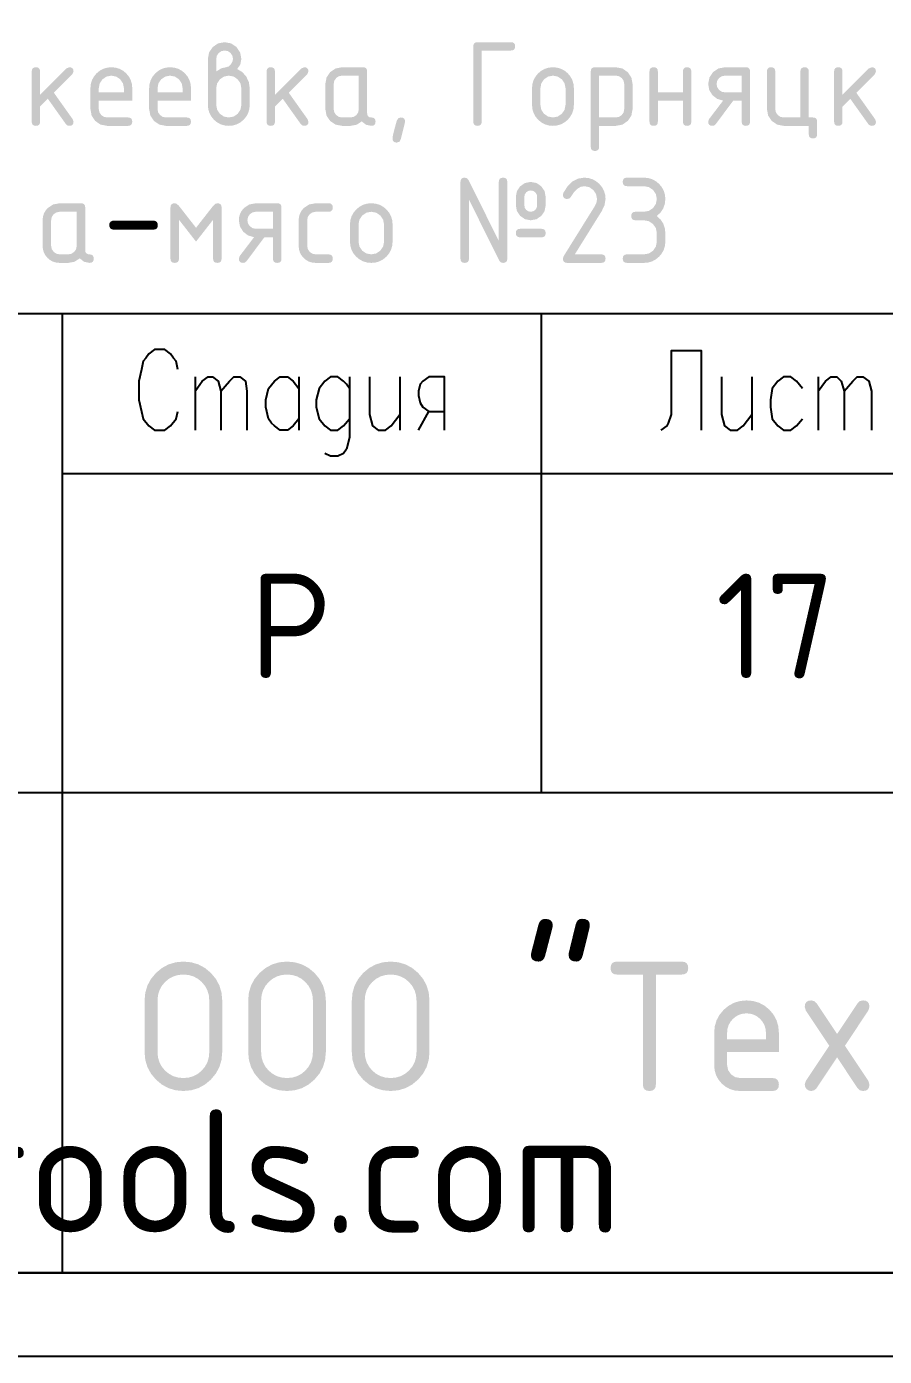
# Model space of a CAD drawing. Header units: millimetres. Extents: x 0 to 420, y 0 to 297.
# Drawn here: x 369.58 to 394.75, y 0 to 39.02 of the extents above; entities that cross this region are included whole.
import ezdxf

# ---------------------------------------------------------------- set-up
doc = ezdxf.new("R2010")
doc.units = ezdxf.units.MM
doc.layers.get('0').update_dxf_attribs({"linetype": 'CONTINUOUS'})
doc.styles.get("Standard").update_dxf_attribs({"font": 'STANDARD'})

# ---------------------------------------------------------------- blocks, each defined once
blk = doc.blocks.new('ABViewer')
at = {"color": 0, "true_color": 0x000001, "insert": (0, 0), "char_height": 0.05, "attachment_point": 1}
blk.add_mtext('ABViewer 16 trial version - www.cadsofttools.com', dxfattribs=at)

msp = doc.modelspace()

# ---------------------------------------------------------------- hatches: boundary and pattern name
at = {"true_color": 0x000007}
h = msp.add_hatch(color=0, dxfattribs=at)
h.paths.add_polyline_path([(375.145507, 37.707034), (375.295231, 37.799087), (375.432139, 37.829955), (375.505382, 37.851176), (375.57325, 37.915393), (375.620654, 37.995113), (375.63664, 38.075245), (375.618932, 38.170881), (375.566084, 38.249981), (375.486985, 38.303311), (375.391349, 38.321087), (375.296402, 38.303035), (375.217165, 38.249429), (375.163352, 38.169986), (375.145507, 38.075245)], flags=0)
h.paths.add_polyline_path([(375.759561, 37.779243), (375.911145, 37.687465), (376.028003, 37.554347), (376.102692, 37.392359), (376.127773, 37.215901), (376.127773, 36.724768), (376.116516, 36.601149), (376.08278, 36.487401), (376.026616, 36.383471), (375.948076, 36.289308), (375.85362, 36.211173), (375.749708, 36.155363), (375.63639, 36.121876), (375.513719, 36.110714), (375.390419, 36.121885), (375.276834, 36.155432), (375.172964, 36.211406), (375.07881, 36.289859), (375.000675, 36.384324), (374.944865, 36.488297), (374.911378, 36.601778), (374.900216, 36.724768), (374.900216, 38.075245), (374.935838, 38.265828), (375.042981, 38.424165), (375.201662, 38.530825), (375.391349, 38.566378), (375.581449, 38.53048), (375.739717, 38.423062), (375.846653, 38.264243), (375.882482, 38.075245), (375.851614, 37.908227)], flags=0)
h.paths.add_polyline_path([(375.882482, 36.724768), (375.882482, 37.215901), (375.85561, 37.35715), (375.774995, 37.476074), (375.655932, 37.556965), (375.513719, 37.584113), (375.371092, 37.556965), (375.252443, 37.476074), (375.172103, 37.35715), (375.145507, 37.215901), (375.145507, 36.724768), (375.172103, 36.582141), (375.252443, 36.463492), (375.371092, 36.383152), (375.513719, 36.356556), (375.655932, 36.383428), (375.774995, 36.464043), (375.85561, 36.583037)], flags=0)
for points in [[(382.934461, 38.321087), (382.934461, 36.233635), (382.926727, 36.17978), (382.903593, 36.141376), (382.865163, 36.118371), (382.81154, 36.110714), (382.758003, 36.118371), (382.719762, 36.141376), (382.696818, 36.17978), (382.68917, 36.233635), (382.68917, 38.443457), (382.696818, 38.49708), (382.719762, 38.53551), (382.758003, 38.558644), (382.81154, 38.566378), (383.793805, 38.566378), (383.847428, 38.558644), (383.885858, 38.53551), (383.908992, 38.49708), (383.916726, 38.443457), (383.908992, 38.38992), (383.885858, 38.35168), (383.847428, 38.328736), (383.793805, 38.321087)], [(369.975685, 37.022424), (370.747938, 37.794126), (370.83503, 37.829955), (370.888652, 37.82222), (370.927082, 37.799087), (370.950216, 37.760657), (370.957951, 37.707034), (370.921019, 37.621595), (370.381379, 37.081956), (370.933697, 36.304191), (370.957951, 36.23143), (370.950216, 36.178617), (370.927082, 36.140893), (370.888652, 36.118259), (370.83503, 36.110714), (370.776807, 36.123668), (370.733055, 36.16308), (370.204439, 36.905015), (369.975685, 36.676261), (369.975685, 36.233635), (369.967951, 36.17978), (369.944817, 36.141376), (369.906387, 36.118371), (369.852764, 36.110714), (369.799227, 36.118371), (369.760987, 36.141376), (369.738042, 36.17978), (369.730394, 36.233635), (369.730394, 37.707034), (369.738042, 37.760657), (369.760987, 37.799087), (369.799227, 37.82222), (369.852764, 37.829955), (369.906387, 37.82222), (369.944817, 37.799087), (369.967951, 37.760657), (369.975685, 37.707034)], [(376.868781, 37.022424), (377.641034, 37.794126), (377.728126, 37.829955), (377.781748, 37.82222), (377.820178, 37.799087), (377.843312, 37.760657), (377.851047, 37.707034), (377.814115, 37.621595), (377.274475, 37.081956), (377.826793, 36.304191), (377.851047, 36.23143), (377.843312, 36.178617), (377.820178, 36.140893), (377.781748, 36.118259), (377.728126, 36.110714), (377.669903, 36.123668), (377.626151, 36.16308), (377.097535, 36.905015), (376.868781, 36.676261), (376.868781, 36.233635), (376.861047, 36.17978), (376.837913, 36.141376), (376.799483, 36.118371), (376.74586, 36.110714), (376.692323, 36.118371), (376.654083, 36.141376), (376.631138, 36.17978), (376.62349, 36.233635), (376.62349, 37.707034), (376.631138, 37.760657), (376.654083, 37.799087), (376.692323, 37.82222), (376.74586, 37.829955), (376.799483, 37.82222), (376.837913, 37.799087), (376.861047, 37.760657), (376.868781, 37.707034)], [(388.104283, 36.847689), (388.104283, 36.233635), (388.096549, 36.17978), (388.073415, 36.141376), (388.034985, 36.118371), (387.981362, 36.110714), (387.927825, 36.118371), (387.889584, 36.141376), (387.86664, 36.17978), (387.858992, 36.233635), (387.858992, 37.707034), (387.86664, 37.760657), (387.889584, 37.799087), (387.927825, 37.82222), (387.981362, 37.829955), (388.034985, 37.82222), (388.073415, 37.799087), (388.096549, 37.760657), (388.104283, 37.707034), (388.104283, 37.09298), (388.841258, 37.09298), (388.841258, 37.707034), (388.848906, 37.760657), (388.87185, 37.799087), (388.910091, 37.82222), (388.963627, 37.829955), (389.01725, 37.82222), (389.05568, 37.799087), (389.078814, 37.760657), (389.086548, 37.707034), (389.086548, 36.233635), (389.078814, 36.17978), (389.05568, 36.141376), (389.01725, 36.118371), (388.963627, 36.110714), (388.910091, 36.118371), (388.87185, 36.141376), (388.848906, 36.17978), (388.841258, 36.233635), (388.841258, 36.847689)], [(392.656017, 36.356556), (392.70964, 36.348822), (392.74807, 36.325688), (392.771204, 36.287258), (392.778938, 36.233635), (392.778938, 35.864872), (392.771204, 35.811335), (392.74807, 35.773095), (392.70964, 35.75015), (392.656017, 35.742502), (392.602162, 35.75015), (392.563758, 35.773095), (392.540753, 35.811335), (392.533096, 35.864872), (392.533096, 36.110714), (391.796673, 36.110714), (391.60609, 36.146405), (391.447754, 36.25403), (391.341093, 36.412436), (391.30554, 36.601847), (391.30554, 37.707034), (391.313188, 37.760657), (391.336132, 37.799087), (391.374373, 37.82222), (391.42791, 37.829955), (391.481533, 37.82222), (391.519963, 37.799087), (391.543097, 37.760657), (391.550831, 37.707034), (391.550831, 36.601847), (391.568745, 36.508278), (391.62304, 36.428765), (391.702828, 36.374471), (391.796673, 36.356556), (392.287806, 36.356556), (392.287806, 37.707034), (392.295454, 37.760657), (392.318398, 37.799087), (392.356639, 37.82222), (392.410175, 37.829955), (392.463798, 37.82222), (392.502228, 37.799087), (392.525362, 37.760657), (392.533096, 37.707034), (392.533096, 36.356556)], [(393.52247, 37.022424), (394.294723, 37.794126), (394.381815, 37.829955), (394.435438, 37.82222), (394.473868, 37.799087), (394.497002, 37.760657), (394.504736, 37.707034), (394.467804, 37.621595), (393.928165, 37.081956), (394.480482, 36.304191), (394.504736, 36.23143), (394.497002, 36.178617), (394.473868, 36.140893), (394.435438, 36.118259), (394.381815, 36.110714), (394.323593, 36.123668), (394.27984, 36.16308), (393.751225, 36.905015), (393.52247, 36.676261), (393.52247, 36.233635), (393.514736, 36.17978), (393.491602, 36.141376), (393.453172, 36.118371), (393.399549, 36.110714), (393.346012, 36.118371), (393.307772, 36.141376), (393.284828, 36.17978), (393.277179, 36.233635), (393.277179, 37.707034), (393.284828, 37.760657), (393.307772, 37.799087), (393.346012, 37.82222), (393.399549, 37.829955), (393.453172, 37.82222), (393.491602, 37.799087), (393.514736, 37.760657), (393.52247, 37.707034)], [(380.563694, 36.356556), (380.617317, 36.348925), (380.655747, 36.326102), (380.678881, 36.288188), (380.686615, 36.235289), (380.678666, 36.196428), (380.654852, 36.096383), (380.615224, 35.935152), (380.559836, 35.712737), (380.518908, 35.643008), (380.440773, 35.619581), (380.387237, 35.627316), (380.348996, 35.650449), (380.326052, 35.688879), (380.318404, 35.742502), (380.326267, 35.806685), (380.349892, 35.914895), (380.389329, 36.067134), (380.444632, 36.263401), (380.487213, 36.33313)], [(385.944073, 34.590335), (386.069044, 34.578872), (386.184403, 34.544516), (386.290253, 34.487319), (386.386699, 34.407332), (386.466685, 34.310887), (386.523882, 34.205036), (386.558239, 34.089677), (386.569702, 33.964706), (386.541177, 33.785561), (386.455601, 33.604763), (385.667363, 32.339172), (386.444576, 32.339172), (386.499241, 32.331326), (386.538352, 32.307822), (386.561856, 32.268711), (386.569702, 32.214046), (386.561856, 32.159149), (386.538352, 32.120064), (386.499241, 32.096689), (386.444576, 32.088921), (385.44412, 32.088921), (385.389223, 32.096689), (385.350138, 32.120064), (385.326763, 32.159149), (385.318995, 32.214046), (385.339941, 32.286256), (386.256612, 33.758), (386.303741, 33.860113), (386.31945, 33.964706), (386.291821, 34.108642), (386.209207, 34.229841), (386.088009, 34.312454), (385.944073, 34.340084), (385.839893, 34.320361), (385.739847, 34.26126), (385.643936, 34.162885), (385.552159, 34.02534), (385.507855, 33.979727), (385.44412, 33.964706), (385.389223, 33.972475), (385.350138, 33.99585), (385.326763, 34.034934), (385.318995, 34.089832), (385.330019, 34.141095), (385.455808, 34.33756), (385.600046, 34.477956), (385.762783, 34.562232)], [(387.698677, 33.339628), (387.448426, 33.339628), (387.393847, 33.347397), (387.354926, 33.370772), (387.331611, 33.409856), (387.323851, 33.464754), (387.331611, 33.519419), (387.354926, 33.558529), (387.393847, 33.582034), (387.448426, 33.58988), (387.698677, 33.58988), (387.843785, 33.616889), (387.964914, 33.698469), (388.04677, 33.819599), (388.074055, 33.964706), (388.046425, 34.108642), (387.963812, 34.229841), (387.842613, 34.312454), (387.698677, 34.340084), (387.198725, 34.340084), (387.143827, 34.347852), (387.104743, 34.371227), (387.081368, 34.410312), (387.073599, 34.46521), (387.081368, 34.519875), (387.104743, 34.558985), (387.143827, 34.582489), (387.198725, 34.590335), (387.698677, 34.590335), (387.823648, 34.578777), (387.939007, 34.544171), (388.044858, 34.486621), (388.141303, 34.40623), (388.22129, 34.309801), (388.278487, 34.204071), (388.312843, 34.08904), (388.324307, 33.964706), (388.308614, 33.816825), (388.261606, 33.684138), (388.183385, 33.566746), (388.074055, 33.464754), (388.183385, 33.362211), (388.261606, 33.244681), (388.308614, 33.112062), (388.324307, 32.96425), (388.324307, 32.713999), (388.312748, 32.58895), (388.278142, 32.473462), (388.220592, 32.367586), (388.140201, 32.271373), (388.043772, 32.191472), (387.938042, 32.134465), (387.823011, 32.100298), (387.698677, 32.088921), (387.198725, 32.088921), (387.143827, 32.096689), (387.104743, 32.120064), (387.081368, 32.159149), (387.073599, 32.214046), (387.081368, 32.268711), (387.104743, 32.307822), (387.143827, 32.331326), (387.198725, 32.339172), (387.698677, 32.339172), (387.843785, 32.366182), (387.964914, 32.447762), (388.04677, 32.568891), (388.074055, 32.713999), (388.074055, 32.96425), (388.046425, 33.108186), (387.963812, 33.229385), (387.842613, 33.311998)], [(374.552519, 32.713999), (374.052567, 33.354511), (374.052567, 32.214046), (374.044721, 32.159149), (374.021217, 32.120064), (373.982106, 32.096689), (373.927441, 32.088921), (373.872543, 32.096689), (373.833459, 32.120064), (373.810084, 32.159149), (373.802315, 32.214046), (373.802315, 33.714454), (373.810084, 33.769119), (373.833459, 33.80823), (373.872543, 33.831734), (373.927441, 33.83958), (373.989797, 33.819737), (374.052567, 33.760205), (374.552519, 33.119693), (375.053023, 33.760205), (375.115103, 33.819737), (375.177597, 33.83958), (375.232262, 33.831734), (375.271373, 33.80823), (375.294877, 33.769119), (375.302723, 33.714454), (375.302723, 32.214046), (375.294877, 32.159149), (375.271373, 32.120064), (375.232262, 32.096689), (375.177597, 32.088921), (375.123018, 32.096689), (375.084097, 32.120064), (375.060783, 32.159149), (375.053023, 32.214046), (375.053023, 33.354511)], [(377.814657, 33.339628), (377.814657, 32.589424), (377.832985, 32.493995), (377.88852, 32.413035), (377.969204, 32.3575), (378.064357, 32.339172), (378.439735, 32.339172), (378.4944, 32.331326), (378.533511, 32.307822), (378.557015, 32.268711), (378.564861, 32.214046), (378.557015, 32.159149), (378.533511, 32.120064), (378.4944, 32.096689), (378.439735, 32.088921), (378.064357, 32.088921), (377.96339, 32.097929), (377.870536, 32.125025), (377.785847, 32.170311), (377.709375, 32.23389), (377.645796, 32.310371), (377.60051, 32.395121), (377.573414, 32.488138), (377.564405, 32.589424), (377.564405, 33.339628), (377.573414, 33.440518), (377.60051, 33.533242), (377.645796, 33.617906), (377.709375, 33.694611), (377.870536, 33.803269), (378.064357, 33.83958), (378.439735, 33.83958), (378.4944, 33.831734), (378.533511, 33.80823), (378.557015, 33.769119), (378.564861, 33.714454), (378.557015, 33.659875), (378.533511, 33.620955), (378.4944, 33.59764), (378.439735, 33.58988), (378.064357, 33.58988), (377.968033, 33.571414), (377.887417, 33.516568), (377.832847, 33.435953)], [(386.717051, 11.395724), (386.72885, 11.478923), (386.764318, 11.538351), (386.823556, 11.574008), (386.906669, 11.585893), (388.805606, 11.585893), (388.888486, 11.574008), (388.94775, 11.538351), (388.983347, 11.478923), (388.995224, 11.395724), (388.983347, 11.312611), (388.94775, 11.253373), (388.888486, 11.217905), (388.805606, 11.206106), (388.046031, 11.206106), (388.046031, 7.978189), (388.034154, 7.895076), (387.998558, 7.835838), (387.939293, 7.800371), (387.856413, 7.788571), (387.773214, 7.800371), (387.713786, 7.835838), (387.678129, 7.895076), (387.666244, 7.978189), (387.666244, 11.206106), (386.906669, 11.206106), (386.823556, 11.217905), (386.764318, 11.253373), (386.72885, 11.312611)], [(393.594662, 9.117551), (394.282027, 8.085125), (394.313446, 7.978189), (394.30157, 7.895076), (394.265973, 7.835838), (394.206709, 7.800371), (394.123828, 7.788571), (394.032327, 7.809311), (393.96563, 7.871805), (393.364254, 8.775247), (392.762878, 7.871805), (392.695974, 7.809311), (392.604679, 7.788571), (392.532332, 7.802627), (392.470734, 7.844795), (392.428841, 7.906118), (392.415061, 7.978189), (392.44648, 8.085125), (393.134397, 9.117551), (392.44648, 10.150529), (392.415061, 10.256913), (392.426861, 10.339794), (392.462328, 10.399058), (392.521566, 10.434654), (392.604679, 10.446531), (392.695974, 10.425585), (392.762878, 10.363298), (393.364254, 9.462612), (393.96563, 10.363298), (394.032327, 10.425585), (394.123828, 10.446531), (394.206709, 10.434852), (394.265973, 10.399816), (394.30157, 10.341422), (394.313446, 10.259669), (394.282027, 10.150529)]]:
    msp.add_hatch(color=0, dxfattribs=at).paths.add_polyline_path(points, flags=0)
h = msp.add_hatch(color=0, dxfattribs=at)
h.paths.add_polyline_path([(372.067171, 37.584113), (371.925922, 37.556965), (371.806997, 37.476074), (371.7259, 37.35715), (371.698959, 37.215901), (371.698959, 37.09298), (372.435934, 37.09298), (372.435934, 37.215901), (372.408786, 37.35715), (372.327896, 37.476074), (372.208489, 37.556965)], flags=0)
h.paths.add_polyline_path([(371.698959, 36.847689), (371.698959, 36.601847), (371.716873, 36.508278), (371.771168, 36.428765), (371.850957, 36.374471), (371.944801, 36.356556), (372.558304, 36.356556), (372.611926, 36.348822), (372.650356, 36.325688), (372.67349, 36.287258), (372.681225, 36.233635), (372.67349, 36.17978), (372.650356, 36.141376), (372.611926, 36.118371), (372.558304, 36.110714), (371.944801, 36.110714), (371.754218, 36.146268), (371.595882, 36.252928), (371.489221, 36.411264), (371.453668, 36.601847), (371.453668, 37.215901), (371.464839, 37.338495), (371.498385, 37.451683), (371.55436, 37.55557), (371.632813, 37.650258), (371.727269, 37.728798), (371.831182, 37.784962), (371.944499, 37.818698), (372.067171, 37.829955), (372.191186, 37.818801), (372.305227, 37.785375), (372.409243, 37.729728), (372.503182, 37.651912), (372.580998, 37.557973), (372.636645, 37.453957), (372.670071, 37.339916), (372.681225, 37.215901), (372.681225, 36.847689)], flags=0)
h = msp.add_hatch(color=0, dxfattribs=at)
h.paths.add_polyline_path([(373.790445, 37.584113), (373.649196, 37.556965), (373.530271, 37.476074), (373.449174, 37.35715), (373.422233, 37.215901), (373.422233, 37.09298), (374.159208, 37.09298), (374.159208, 37.215901), (374.13206, 37.35715), (374.05117, 37.476074), (373.931763, 37.556965)], flags=0)
h.paths.add_polyline_path([(373.422233, 36.847689), (373.422233, 36.601847), (373.440147, 36.508278), (373.494442, 36.428765), (373.574231, 36.374471), (373.668075, 36.356556), (374.281578, 36.356556), (374.3352, 36.348822), (374.37363, 36.325688), (374.396764, 36.287258), (374.404499, 36.233635), (374.396764, 36.17978), (374.37363, 36.141376), (374.3352, 36.118371), (374.281578, 36.110714), (373.668075, 36.110714), (373.477492, 36.146268), (373.319156, 36.252928), (373.212495, 36.411264), (373.176942, 36.601847), (373.176942, 37.215901), (373.188113, 37.338495), (373.221659, 37.451683), (373.277634, 37.55557), (373.356087, 37.650258), (373.450543, 37.728798), (373.554456, 37.784962), (373.667773, 37.818698), (373.790445, 37.829955), (373.91446, 37.818801), (374.028501, 37.785375), (374.132517, 37.729728), (374.226456, 37.651912), (374.304272, 37.557973), (374.359919, 37.453957), (374.393345, 37.339916), (374.404499, 37.215901), (374.404499, 36.847689)], flags=0)
h = msp.add_hatch(color=0, dxfattribs=at)
h.paths.add_polyline_path([(379.32903, 37.584113), (378.837897, 37.584113), (378.74295, 37.56606), (378.663713, 37.512455), (378.6099, 37.43308), (378.592055, 37.338822), (378.592055, 36.601847), (378.609969, 36.508278), (378.664264, 36.428765), (378.744053, 36.374471), (378.837897, 36.356556), (379.083188, 36.356556), (379.177928, 36.374333), (379.257372, 36.427663), (379.310977, 36.5069), (379.32903, 36.601847)], flags=0)
h.paths.add_polyline_path([(379.820163, 36.233635), (379.812428, 36.17978), (379.789294, 36.141376), (379.750864, 36.118371), (379.697242, 36.110714), (379.540972, 36.143098), (379.416122, 36.240801), (379.264951, 36.143098), (379.083188, 36.110714), (378.837897, 36.110714), (378.647314, 36.146268), (378.488978, 36.252928), (378.382317, 36.411264), (378.346764, 36.601847), (378.346764, 37.338822), (378.382317, 37.528922), (378.488978, 37.68719), (378.647314, 37.794126), (378.837897, 37.829955), (379.4514, 37.829955), (379.505022, 37.82222), (379.543452, 37.799087), (379.566586, 37.760657), (379.574321, 37.707034), (379.574321, 36.478926), (379.581977, 36.425389), (379.604982, 36.387149), (379.643386, 36.364204), (379.697242, 36.356556), (379.750864, 36.348822), (379.789294, 36.325688), (379.812428, 36.287258)], flags=0)
h = msp.add_hatch(color=0, dxfattribs=at)
h.paths.add_polyline_path([(384.412444, 36.724768), (384.412444, 37.215901), (384.423615, 37.338495), (384.457161, 37.451683), (384.513136, 37.55557), (384.591589, 37.650258), (384.686045, 37.728798), (384.789958, 37.784962), (384.903275, 37.818698), (385.025947, 37.829955), (385.149961, 37.818801), (385.264003, 37.785375), (385.368019, 37.729728), (385.461958, 37.651912), (385.539774, 37.557973), (385.595421, 37.453957), (385.628847, 37.339916), (385.64, 37.215901), (385.64, 36.724768), (385.628744, 36.601778), (385.595008, 36.488297), (385.538844, 36.384324), (385.460304, 36.289859), (385.365848, 36.211406), (385.261936, 36.155432), (385.148618, 36.121885), (385.025947, 36.110714), (384.903275, 36.121885), (384.789958, 36.155432), (384.686045, 36.211406), (384.591589, 36.289859), (384.513136, 36.384324), (384.457161, 36.488297), (384.423615, 36.601778)], flags=0)
h.paths.add_polyline_path([(385.39471, 36.724768), (385.39471, 37.215901), (385.367562, 37.35715), (385.286671, 37.476074), (385.167264, 37.556965), (385.025947, 37.584113), (384.884698, 37.556965), (384.765773, 37.476074), (384.684675, 37.35715), (384.657735, 37.215901), (384.657735, 36.724768), (384.684331, 36.582141), (384.764671, 36.463492), (384.88332, 36.383152), (385.025947, 36.356556), (385.167264, 36.383428), (385.286671, 36.464043), (385.367562, 36.583037)], flags=0)
h = msp.add_hatch(color=0, dxfattribs=at)
h.paths.add_polyline_path([(386.135718, 37.707034), (386.143366, 37.760657), (386.16631, 37.799087), (386.204551, 37.82222), (386.258088, 37.829955), (386.872142, 37.829955), (387.062724, 37.794126), (387.221061, 37.68719), (387.327721, 37.528922), (387.363274, 37.338822), (387.363274, 36.601847), (387.327721, 36.412436), (387.221061, 36.25403), (387.062724, 36.146405), (386.872142, 36.110714), (386.381009, 36.110714), (386.381009, 35.49666), (386.373275, 35.443037), (386.350141, 35.404607), (386.311711, 35.381474), (386.258088, 35.373739), (386.204551, 35.381474), (386.16631, 35.404607), (386.143366, 35.443037), (386.135718, 35.49666)], flags=0)
h.paths.add_polyline_path([(386.381009, 37.584113), (386.381009, 36.356556), (386.872142, 36.356556), (386.966882, 36.374333), (387.046326, 36.427663), (387.099931, 36.5069), (387.117984, 36.601847), (387.117984, 37.338822), (387.100207, 37.434458), (387.046877, 37.513557), (386.967777, 37.566405), (386.872142, 37.584113)], flags=0)
h = msp.add_hatch(color=0, dxfattribs=at)
h.paths.add_polyline_path([(390.01938, 36.850996), (389.845816, 36.90219), (389.705738, 37.010849), (389.612996, 37.161606), (389.582266, 37.338822), (389.617819, 37.528922), (389.72448, 37.68719), (389.882816, 37.794126), (390.073399, 37.829955), (390.686901, 37.829955), (390.740524, 37.82222), (390.778954, 37.799087), (390.802088, 37.760657), (390.809822, 37.707034), (390.809822, 36.233635), (390.802088, 36.17978), (390.778954, 36.141376), (390.740524, 36.118371), (390.686901, 36.110714), (390.633365, 36.118371), (390.595124, 36.141376), (390.57218, 36.17978), (390.564532, 36.233635), (390.564532, 36.847689), (390.314831, 36.847689), (389.803303, 36.160875), (389.759964, 36.123185), (389.704636, 36.110714), (389.651099, 36.118371), (389.612858, 36.141376), (389.589914, 36.17978), (389.582266, 36.233635), (389.605968, 36.308049)], flags=0)
h.paths.add_polyline_path([(389.827557, 37.338822), (389.845471, 37.244977), (389.899766, 37.165189), (389.979554, 37.110894), (390.073399, 37.09298), (390.564532, 37.09298), (390.564532, 37.584113), (390.073399, 37.584113), (389.978452, 37.56606), (389.899215, 37.512455), (389.845402, 37.43308)], flags=0)
h = msp.add_hatch(color=0, dxfattribs=at)
h.paths.add_polyline_path([(382.551987, 34.515921), (383.437239, 32.733291), (383.437239, 34.46521), (383.445007, 34.519875), (383.468382, 34.558985), (383.507467, 34.582489), (383.562364, 34.590335), (383.616711, 34.582489), (383.655658, 34.558985), (383.679101, 34.519875), (383.686939, 34.46521), (383.686939, 32.214046), (383.679101, 32.159149), (383.655658, 32.120064), (383.616711, 32.096689), (383.562364, 32.088921), (383.494634, 32.104355), (383.452121, 32.151208), (382.561909, 33.945965), (382.561909, 32.214046), (382.554062, 32.159149), (382.530558, 32.120064), (382.491448, 32.096689), (382.436783, 32.088921), (382.381885, 32.096689), (382.342801, 32.120064), (382.319426, 32.159149), (382.311657, 32.214046), (382.311657, 34.46521), (382.319426, 34.519875), (382.342801, 34.558985), (382.381885, 34.582489), (382.436783, 34.590335), (382.505133, 34.571732)], flags=0)
h.paths.add_polyline_path([(384.687395, 32.839125), (384.062317, 32.839125), (384.007419, 32.846893), (383.968334, 32.870268), (383.944959, 32.909353), (383.937191, 32.96425), (383.944959, 33.018915), (383.968334, 33.058026), (384.007419, 33.08153), (384.062317, 33.089376), (384.687395, 33.089376), (384.74206, 33.08153), (384.78117, 33.058026), (384.804674, 33.018915), (384.812521, 32.96425), (384.804674, 32.909353), (384.78117, 32.870268), (384.74206, 32.846893)], flags=0)
h.paths.add_polyline_path([(384.56282, 33.777293), (384.56282, 34.027545), (384.548902, 34.099478), (384.507699, 34.159836), (384.446858, 34.20104), (384.374856, 34.214958), (384.302647, 34.20104), (384.242013, 34.159836), (384.201085, 34.099478), (384.187443, 34.027545), (384.187443, 33.777293), (384.201085, 33.703706), (384.242013, 33.643348), (384.302647, 33.603178), (384.374856, 33.58988), (384.446858, 33.603522), (384.507699, 33.64445), (384.548902, 33.705084)], flags=0)
h.paths.add_polyline_path([(384.812521, 33.777293), (384.780412, 33.608759), (384.684639, 33.46751), (384.543183, 33.37153), (384.374856, 33.339628), (384.206322, 33.37153), (384.065073, 33.46751), (383.969092, 33.608759), (383.937191, 33.777293), (383.937191, 34.027545), (383.969092, 34.195872), (384.065073, 34.337328), (384.206322, 34.433101), (384.374856, 34.46521), (384.543183, 34.433101), (384.684639, 34.337328), (384.780412, 34.195872), (384.812521, 34.027545)], flags=0)
h = msp.add_hatch(color=0, dxfattribs=at)
h.paths.add_polyline_path([(371.051314, 33.58988), (370.55081, 33.58988), (370.454485, 33.571414), (370.37387, 33.516568), (370.3193, 33.435953), (370.30111, 33.339628), (370.30111, 32.589424), (370.319438, 32.493995), (370.374973, 32.413035), (370.455657, 32.3575), (370.55081, 32.339172), (370.801062, 32.339172), (370.897387, 32.357362), (370.978002, 32.411933), (371.032848, 32.492617), (371.051314, 32.589424)], flags=0)
h.paths.add_polyline_path([(371.551266, 32.214046), (371.54342, 32.159149), (371.519916, 32.120064), (371.480805, 32.096689), (371.42614, 32.088921), (371.26739, 32.122062), (371.140059, 32.221763), (370.985857, 32.122062), (370.801062, 32.088921), (370.55081, 32.088921), (370.449843, 32.097929), (370.356989, 32.125025), (370.2723, 32.170311), (370.195828, 32.23389), (370.132248, 32.310371), (370.086963, 32.395121), (370.059867, 32.488138), (370.050858, 32.589424), (370.050858, 33.339628), (370.059867, 33.440518), (370.086963, 33.533242), (370.132248, 33.617906), (370.195828, 33.694611), (370.356989, 33.803269), (370.55081, 33.83958), (371.17644, 33.83958), (371.231105, 33.831734), (371.270215, 33.80823), (371.293719, 33.769119), (371.301565, 33.714454), (371.301565, 32.464298), (371.309325, 32.409401), (371.33264, 32.370316), (371.371561, 32.346941), (371.42614, 32.339172), (371.480805, 32.331326), (371.519916, 32.307822), (371.54342, 32.268711)], flags=0)
h = msp.add_hatch(color=0, dxfattribs=at)
h.paths.add_polyline_path([(376.255183, 32.842983), (376.07838, 32.894728), (375.935478, 33.005592), (375.84122, 33.159381), (375.809801, 33.339628), (375.81881, 33.440518), (375.845905, 33.533242), (375.891191, 33.617906), (375.95477, 33.694611), (376.115932, 33.803269), (376.309753, 33.83958), (376.935382, 33.83958), (376.990047, 33.831734), (377.029158, 33.80823), (377.052662, 33.769119), (377.060508, 33.714454), (377.060508, 32.214046), (377.052662, 32.159149), (377.029158, 32.120064), (376.990047, 32.096689), (376.935382, 32.088921), (376.880485, 32.096689), (376.8414, 32.120064), (376.818025, 32.159149), (376.810256, 32.214046), (376.810256, 32.839125), (376.556146, 32.839125), (376.035248, 32.140184), (375.991082, 32.101736), (375.934927, 32.088921), (375.880029, 32.096689), (375.840944, 32.120064), (375.817569, 32.159149), (375.809801, 32.214046), (375.834054, 32.289563)], flags=0)
h.paths.add_polyline_path([(376.060052, 33.339628), (376.07838, 33.244199), (376.133915, 33.163239), (376.214599, 33.107704), (376.309753, 33.089376), (376.810256, 33.089376), (376.810256, 33.58988), (376.309753, 33.58988), (376.213428, 33.571414), (376.132813, 33.516568), (376.078242, 33.435953)], flags=0)
h = msp.add_hatch(color=0, dxfattribs=at)
h.paths.add_polyline_path([(379.070019, 32.713999), (379.070019, 33.214502), (379.081397, 33.339464), (379.115563, 33.454763), (379.172571, 33.56045), (379.252472, 33.656577), (379.348684, 33.736563), (379.454561, 33.79376), (379.570049, 33.828117), (379.695097, 33.83958), (379.821489, 33.828229), (379.937701, 33.794243), (380.043681, 33.737726), (380.139377, 33.658782), (380.21864, 33.563086), (380.27532, 33.457106), (380.309367, 33.340894), (380.320727, 33.214502), (380.320727, 32.713999), (380.309263, 32.58895), (380.274907, 32.473462), (380.21771, 32.367586), (380.137723, 32.271373), (380.041278, 32.191472), (379.935427, 32.134465), (379.820068, 32.100298), (379.695097, 32.088921), (379.570049, 32.100298), (379.454561, 32.134465), (379.348684, 32.191472), (379.252472, 32.271373), (379.172571, 32.367586), (379.115563, 32.473462), (379.081397, 32.58895)], flags=0)
h.paths.add_polyline_path([(380.070475, 32.713999), (380.070475, 33.214502), (380.042845, 33.358438), (379.960232, 33.479637), (379.839033, 33.56225), (379.695097, 33.58988), (379.550955, 33.56225), (379.429963, 33.479637), (379.347625, 33.358438), (379.320271, 33.214502), (379.320271, 32.713999), (379.347281, 32.568891), (379.42886, 32.447762), (379.54999, 32.366182), (379.695097, 32.339172), (379.839033, 32.366526), (379.960232, 32.448864), (380.042845, 32.570063)], flags=0)
h = msp.add_hatch(color=0, dxfattribs=at)
h.paths.add_polyline_path([(374.941214, 8.927933), (374.941214, 10.446531), (374.927468, 10.599907), (374.88623, 10.74088), (374.817501, 10.869451), (374.721279, 10.98562), (374.60511, 11.081928), (374.476539, 11.150847), (374.335566, 11.192274), (374.18219, 11.206106), (374.028496, 11.192274), (373.887359, 11.150847), (373.758728, 11.081928), (373.642551, 10.98562), (373.546329, 10.869451), (373.4776, 10.74088), (373.436362, 10.599907), (373.422616, 10.446531), (373.422616, 8.927933), (373.436362, 8.774239), (373.4776, 8.633102), (373.546329, 8.504471), (373.642551, 8.388294), (373.758728, 8.292072), (373.887359, 8.223342), (374.028496, 8.182105), (374.18219, 8.168359), (374.335566, 8.182105), (374.476539, 8.223342), (374.60511, 8.292072), (374.721279, 8.388294), (374.817501, 8.504471), (374.88623, 8.633102), (374.927468, 8.774239)], flags=0)
h.paths.add_polyline_path([(375.321001, 8.927933), (375.300124, 8.700548), (375.237492, 8.490475), (375.133106, 8.297662), (374.986965, 8.122057), (374.811454, 7.976002), (374.618891, 7.871805), (374.409171, 7.809362), (374.18219, 7.788571), (373.954806, 7.809362), (373.744732, 7.871805), (373.551919, 7.976002), (373.376314, 8.122057), (373.230259, 8.297662), (373.126062, 8.490475), (373.06362, 8.700548), (373.042829, 8.927933), (373.042829, 10.446531), (373.06362, 10.673598), (373.126062, 10.883507), (373.230259, 11.07626), (373.376314, 11.251857), (373.551919, 11.397998), (373.744732, 11.502384), (373.954806, 11.565016), (374.18219, 11.585893), (374.410514, 11.565119), (374.620958, 11.502798), (374.813625, 11.398928), (374.988618, 11.253511), (375.134036, 11.078431), (375.237906, 10.885574), (375.300227, 10.674941), (375.321001, 10.446531)], flags=0)
h = msp.add_hatch(color=0, dxfattribs=at)
h.paths.add_polyline_path([(377.981724, 8.927933), (377.981724, 10.446531), (377.967978, 10.599907), (377.92674, 10.74088), (377.858011, 10.869451), (377.761789, 10.98562), (377.64562, 11.081928), (377.517049, 11.150847), (377.376076, 11.192274), (377.222701, 11.206106), (377.069006, 11.192274), (376.927869, 11.150847), (376.799238, 11.081928), (376.683061, 10.98562), (376.586839, 10.869451), (376.51811, 10.74088), (376.476872, 10.599907), (376.463126, 10.446531), (376.463126, 8.927933), (376.476872, 8.774239), (376.51811, 8.633102), (376.586839, 8.504471), (376.683061, 8.388294), (376.799238, 8.292072), (376.927869, 8.223342), (377.069006, 8.182105), (377.222701, 8.168359), (377.376076, 8.182105), (377.517049, 8.223342), (377.64562, 8.292072), (377.761789, 8.388294), (377.858011, 8.504471), (377.92674, 8.633102), (377.967978, 8.774239)], flags=0)
h.paths.add_polyline_path([(378.361511, 8.927933), (378.340634, 8.700548), (378.278002, 8.490475), (378.173616, 8.297662), (378.027475, 8.122057), (377.851964, 7.976002), (377.659401, 7.871805), (377.449681, 7.809362), (377.222701, 7.788571), (376.995316, 7.809362), (376.785242, 7.871805), (376.592429, 7.976002), (376.416824, 8.122057), (376.270769, 8.297662), (376.166572, 8.490475), (376.10413, 8.700548), (376.083339, 8.927933), (376.083339, 10.446531), (376.10413, 10.673598), (376.166572, 10.883507), (376.270769, 11.07626), (376.416824, 11.251857), (376.592429, 11.397998), (376.785242, 11.502384), (376.995316, 11.565016), (377.222701, 11.585893), (377.451024, 11.565119), (377.661468, 11.502798), (377.854135, 11.398928), (378.029128, 11.253511), (378.174546, 11.078431), (378.278416, 10.885574), (378.340737, 10.674941), (378.361511, 10.446531)], flags=0)
h = msp.add_hatch(color=0, dxfattribs=at)
h.paths.add_polyline_path([(381.022234, 8.927933), (381.022234, 10.446531), (381.008488, 10.599907), (380.96725, 10.74088), (380.898521, 10.869451), (380.802299, 10.98562), (380.68613, 11.081928), (380.55756, 11.150847), (380.416586, 11.192274), (380.263211, 11.206106), (380.109516, 11.192274), (379.968379, 11.150847), (379.839748, 11.081928), (379.723571, 10.98562), (379.627349, 10.869451), (379.55862, 10.74088), (379.517382, 10.599907), (379.503636, 10.446531), (379.503636, 8.927933), (379.517382, 8.774239), (379.55862, 8.633102), (379.627349, 8.504471), (379.723571, 8.388294), (379.839748, 8.292072), (379.968379, 8.223342), (380.109516, 8.182105), (380.263211, 8.168359), (380.416586, 8.182105), (380.55756, 8.223342), (380.68613, 8.292072), (380.802299, 8.388294), (380.898521, 8.504471), (380.96725, 8.633102), (381.008488, 8.774239)], flags=0)
h.paths.add_polyline_path([(381.402021, 8.927933), (381.381144, 8.700548), (381.318512, 8.490475), (381.214126, 8.297662), (381.067985, 8.122057), (380.892474, 7.976002), (380.699911, 7.871805), (380.490191, 7.809362), (380.263211, 7.788571), (380.035826, 7.809362), (379.825752, 7.871805), (379.632939, 7.976002), (379.457334, 8.122057), (379.311279, 8.297662), (379.207082, 8.490475), (379.14464, 8.700548), (379.123849, 8.927933), (379.123849, 10.446531), (379.14464, 10.673598), (379.207082, 10.883507), (379.311279, 11.07626), (379.457334, 11.251857), (379.632939, 11.397998), (379.825752, 11.502384), (380.035826, 11.565016), (380.263211, 11.585893), (380.491534, 11.565119), (380.701978, 11.502798), (380.894645, 11.398928), (381.069639, 11.253511), (381.215056, 11.078431), (381.318926, 10.885574), (381.381247, 10.674941), (381.402021, 10.446531)], flags=0)
h = msp.add_hatch(color=0, dxfattribs=at)
h.paths.add_polyline_path([(390.706754, 10.066744), (390.592945, 10.056305), (390.487921, 10.024989), (390.391579, 9.972796), (390.303815, 9.899726), (390.230831, 9.811971), (390.178827, 9.715689), (390.147701, 9.610829), (390.137348, 9.497339), (390.137348, 9.307721), (391.276159, 9.307721), (391.276159, 9.497339), (391.26572, 9.610829), (391.234405, 9.715689), (391.182211, 9.811971), (391.109141, 9.899726), (391.021386, 9.972796), (390.925104, 10.024989), (390.820244, 10.056305)], flags=0)
h.paths.add_polyline_path([(390.137348, 8.927933), (390.137348, 8.548146), (390.165185, 8.403452), (390.249245, 8.280255), (390.372442, 8.196195), (390.517136, 8.168359), (391.466328, 8.168359), (391.549209, 8.156473), (391.608473, 8.120816), (391.644069, 8.061388), (391.655946, 7.978189), (391.644069, 7.895076), (391.608473, 7.835838), (391.549209, 7.800371), (391.466328, 7.788571), (390.517136, 7.788571), (390.363441, 7.802317), (390.222304, 7.843555), (390.093673, 7.912285), (389.977496, 8.008506), (389.881274, 8.124683), (389.812545, 8.253315), (389.771307, 8.394452), (389.757561, 8.548146), (389.757561, 9.497339), (389.774838, 9.686888), (389.826739, 9.861968), (389.913365, 10.022578), (390.034822, 10.168719), (390.180972, 10.290262), (390.341643, 10.377078), (390.516886, 10.429168), (390.706754, 10.446531), (390.898671, 10.429289), (391.075034, 10.377629), (391.235791, 10.291657), (391.38089, 10.171475), (391.501072, 10.026376), (391.587045, 9.865619), (391.638704, 9.689256), (391.655946, 9.497339), (391.655946, 8.927933)], flags=0)

# ---------------------------------------------------------------- linework, layer by layer
at = {"color": 0, "true_color": 0x000007}
msp.add_lwpolyline([(0, 0), (0, 296.587333), (419.946667, 296.587333), (419.946667, 0)], close=True, dxfattribs=at)
for points in [[(9.948333, 2.455333), (9.948333, 294.132), (417.491333, 294.132), (417.491333, 2.455333), (3.937, 2.455333)], [(244.094, 30.607), (417.491333, 30.607)], [(370.628333, 30.607), (370.628333, 2.455333)], [(384.683, 30.607), (384.683, 16.552333)], [(374.015, 28.956), (373.972667, 29.21), (373.888, 29.294667), (373.803333, 29.421667), (373.634, 29.548667), (373.337667, 29.548667), (373.168333, 29.421667), (373.083667, 29.294667), (372.999, 29.21), (372.956667, 28.956), (372.872, 28.617333), (372.872, 28.067), (372.956667, 27.728333), (372.999, 27.516667), (373.168333, 27.305), (373.337667, 27.178), (373.634, 27.178), (373.803333, 27.305), (373.972667, 27.516667), (374.015, 27.728333)], [(389.382, 27.178), (389.382, 29.506333), (388.493, 29.506333), (388.493, 27.643667), (388.408333, 27.389667), (388.366, 27.305), (388.196667, 27.178)], [(374.523, 28.744333), (374.523, 27.178)], [(374.523, 28.321), (374.734667, 28.617333), (374.904, 28.744333), (375.031, 28.744333), (375.200333, 28.617333), (375.285, 28.321), (375.285, 27.178)], [(375.285, 28.321), (375.539, 28.617333), (375.666, 28.744333), (375.835333, 28.744333), (376.004667, 28.617333), (376.047, 28.321), (376.047, 27.178)], [(377.571, 27.516667), (377.401667, 27.305), (377.232333, 27.178), (377.020667, 27.178), (376.851333, 27.305), (376.766667, 27.389667), (376.682, 27.516667), (376.597333, 27.855333), (376.597333, 28.067), (376.682, 28.405667), (376.851333, 28.617333), (377.020667, 28.744333), (377.232333, 28.744333), (377.401667, 28.617333), (377.571, 28.405667)], [(377.571, 28.744333), (377.571, 27.178)], [(379.052667, 28.405667), (378.968, 28.532667), (378.883333, 28.617333), (378.714, 28.744333), (378.502333, 28.744333), (378.333, 28.617333), (378.163667, 28.405667), (378.079, 28.067), (378.079, 27.855333), (378.163667, 27.516667), (378.333, 27.305), (378.502333, 27.178), (378.714, 27.178), (378.883333, 27.305), (379.052667, 27.516667)], [(379.052667, 28.744333), (379.052667, 26.966333), (378.968, 26.627667), (378.883333, 26.500667), (378.714, 26.416), (378.502333, 26.416), (378.333, 26.500667)], [(379.645333, 28.744333), (379.645333, 27.643667), (379.73, 27.305), (379.899333, 27.178), (380.111, 27.178), (380.280333, 27.305), (380.534333, 27.643667)], [(380.534333, 28.744333), (380.534333, 27.178)], [(381.846667, 27.178), (381.846667, 28.744333), (381.381, 28.744333), (381.211667, 28.617333), (381.127, 28.532667), (381.084667, 28.321), (381.084667, 28.194), (381.127, 27.982333), (381.211667, 27.855333), (381.381, 27.728333), (381.846667, 27.728333)], [(389.974667, 28.744333), (389.974667, 27.643667), (390.059333, 27.305), (390.228667, 27.178), (390.440333, 27.178), (390.609667, 27.305), (390.863667, 27.643667)], [(390.863667, 28.744333), (390.863667, 27.178)], [(392.345333, 28.405667), (392.176, 28.617333), (392.006667, 28.744333), (391.795, 28.744333), (391.625667, 28.617333), (391.456333, 28.405667), (391.414, 28.067), (391.414, 27.855333), (391.456333, 27.516667), (391.625667, 27.305), (391.795, 27.178), (392.006667, 27.178), (392.176, 27.305), (392.345333, 27.516667)], [(392.811, 28.744333), (392.811, 27.178)], [(392.811, 28.321), (393.022667, 28.617333), (393.192, 28.744333), (393.361333, 28.744333), (393.488333, 28.617333), (393.573, 28.321), (393.573, 27.178)], [(393.573, 28.321), (393.827, 28.617333), (393.954, 28.744333), (394.123333, 28.744333), (394.292667, 28.617333), (394.377333, 28.321), (394.377333, 27.178)], [(381.084667, 27.178), (381.381, 27.728333)], [(370.628333, 25.908), (417.491333, 25.908)], [(305.011667, 16.552333), (417.491333, 16.552333)], [(244.094, 2.455333), (417.491333, 2.455333)]]:
    msp.add_lwpolyline(points, dxfattribs=at)

# ---------------------------------------------------------------- block references
at = {"color": 0, "true_color": 0x000000, "xscale": 72.49387593094943, "yscale": 72.49387593094943}
msp.add_blockref('ABViewer', (279.964445, 7.249388), dxfattribs=at)

# ---------------------------------------------------------------- texts
at = {"color": 0, "true_color": 0x000007, "attachment_point": 1}
for s, insert, char_height, width in [('-', (371.81634, 34.881674), 2.792746, 1.24122047), ('P', (376.131667, 22.969211), 3.072544, 1.7069689), ('17', (389.80532, 22.969444), 3.072777, 3.07277703), ('"', (384.093489, 12.018423), 4.229855, 1.40995169)]:
    msp.add_mtext(s, dxfattribs=dict(at, insert=insert, char_height=char_height, width=width))

doc.saveas('drawing.dxf')
